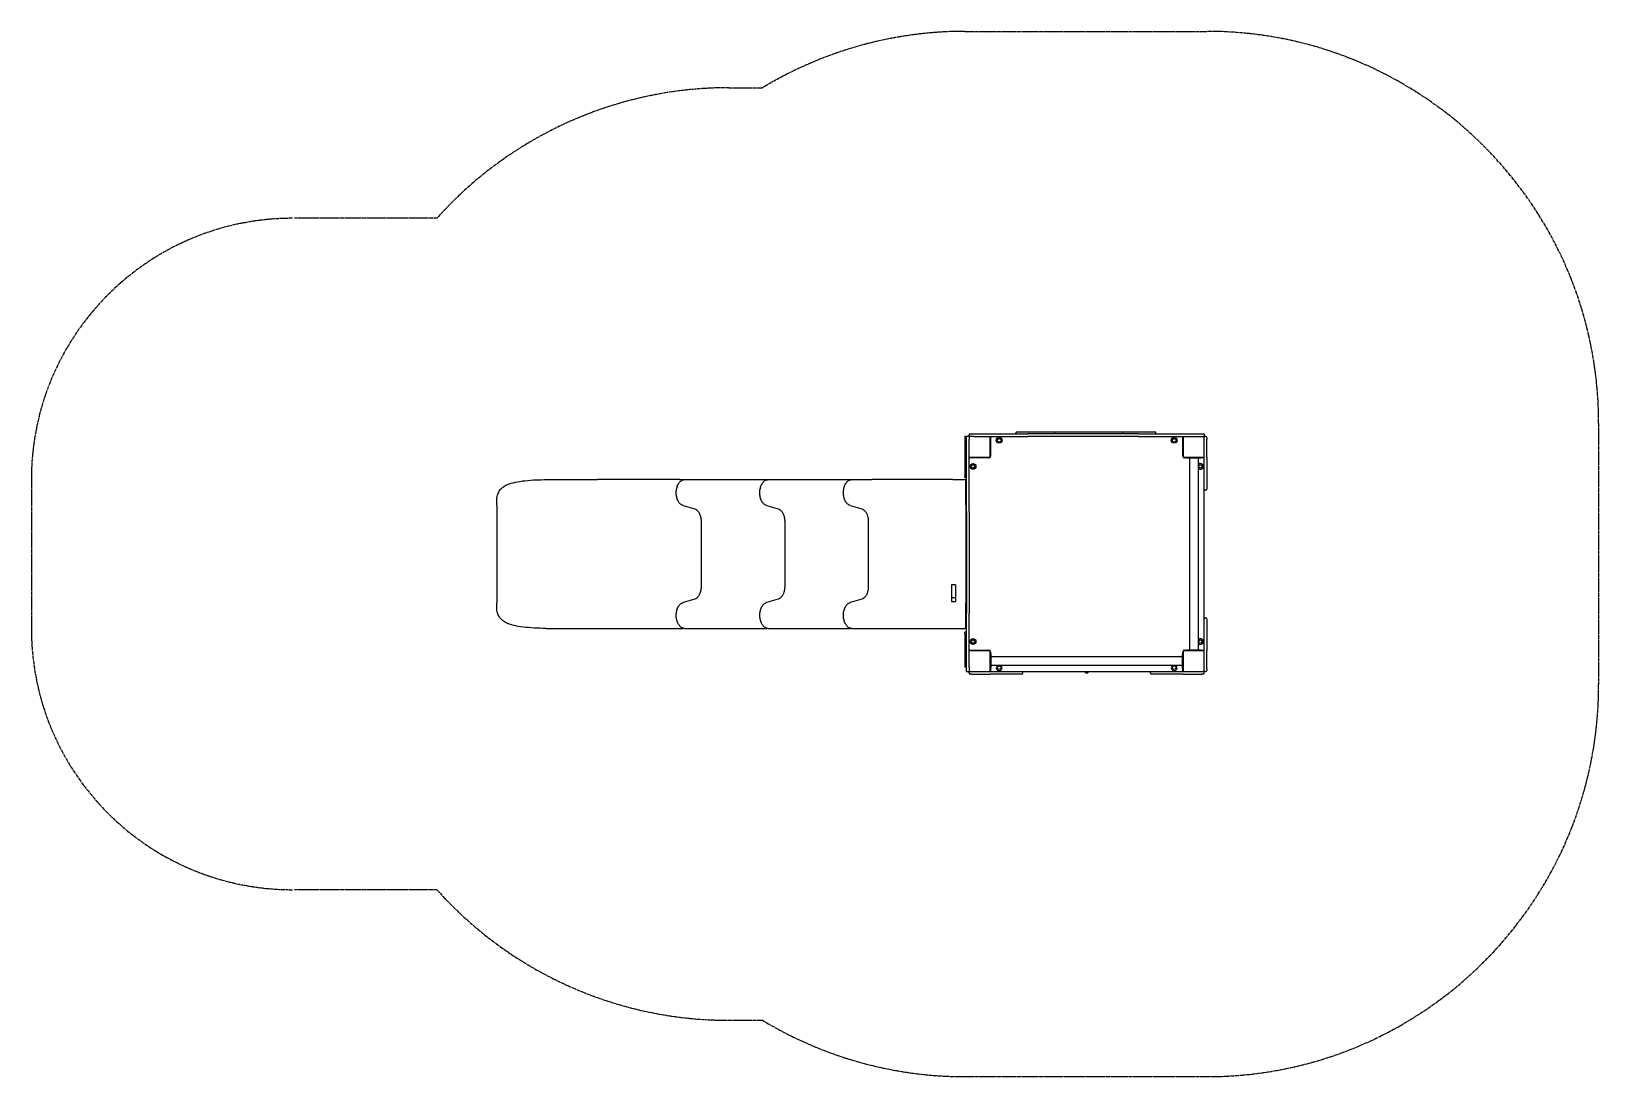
# Model space of a CAD drawing. Header units: millimetres. Extents: x 1817 to 7817, y 0 to 4000.
import ezdxf

# ---------------------------------------------------------------- set-up
doc = ezdxf.new("R2010")
doc.units = ezdxf.units.MM
doc.linetypes.add('AM_ISO08W050', pattern=[18, 12, -1.5, 3, -1.5])
doc.layers.add('AM_4', color=3, linetype='Continuous', lineweight=25)
doc.layers.add('AM_7', color=4, linetype='AM_ISO08W050', lineweight=25)

msp = doc.modelspace()

# ---------------------------------------------------------------- linework, layer by layer
at = {"layer": 'AM_4'}
for p, q in [((5407.5, 2460), (5425.4, 2460)), ((5407.5, 2460), (5407.5, 2450)), ((5425.4, 2460), (5631.7, 2460)), ((5732.7, 2466), (5588.1, 2466)), ((5588.1, 2460), (5588.1, 2466)), ((6056.2, 2460), (5631.7, 2460)), ((5997.1, 2466), (5732.7, 2466)), ((5732.7, 2465.9), (5732.7, 2466)), ((5732.7, 2465.9), (5736.9, 2465.9)), ((5740.3, 2465.9), (5736.9, 2465.9)), ((5993.5, 2465.9), (5990, 2465.9)), ((5993.5, 2465.9), (5997.1, 2465.9)), ((6121.8, 2466), (5997.1, 2466)), ((5997.1, 2466), (5997.1, 2465.9)), ((6056.2, 2460), (6266.1, 2460)), ((6121.8, 2460), (6121.8, 2466)), ((6266.1, 2460), (6307.5, 2460)), ((6307.5, 2460), (6307.5, 2450)), ((5391.5, 2450), (5391.5, 2450)), ((5397.5, 2450), (5391.5, 2450)), ((5391.5, 2450), (5391.5, 2297.4)), ((5407.5, 2450), (5397.5, 2450)), ((5397.5, 2438.1), (5397.5, 2450)), ((5397.5, 2428.1), (5397.5, 2438.1)), ((5397.5, 2162.7), (5397.5, 2428.1)), ((5405, 2452.5), (5405, 2450)), ((5407.5, 2452.5), (5405, 2452.5)), ((5406.5, 2450), (5406.5, 2451)), ((5406.5, 2451), (5407.5, 2451)), ((5407.5, 2450), (5407.5, 2449.7)), ((5425.4, 2450), (5407.5, 2450)), ((5407.5, 2449.7), (5407.5, 2438.1)), ((5407.5, 2428.1), (5407.5, 2438.1)), ((5407.5, 2162.7), (5407.5, 2428.1)), ((5425.4, 2450), (5631.7, 2450)), ((5487.5, 2370), (5487.5, 2450)), ((5489.5, 2420), (5487.5, 2420)), ((5488.5, 2420), (5488.5, 2370.7)), ((5489.5, 2446), (5489.5, 2374)), ((6056.2, 2450), (5631.7, 2450)), ((6056.2, 2450), (6266.1, 2450)), ((6225.5, 2374), (6225.5, 2446)), ((6227.5, 2420), (6225.5, 2420)), ((6225.5, 2410), (6227.5, 2410)), ((6227.5, 2450), (6227.5, 2370)), ((6266.1, 2450), (6307.5, 2450)), ((6307.5, 2370), (6307.5, 2450)), ((6313.5, 2450), (6311.5, 2450)), ((6317.5, 2446), (6317.5, 2440)), ((6317.5, 2370), (6317.5, 2440)), ((5407.5, 2370), (5487.5, 2370)), ((5483.5, 2368), (5411.5, 2368)), ((5437.5, 2370), (5437.5, 2368)), ((5486.8, 2369), (5437.5, 2369)), ((6227.5, 2370), (6307.5, 2370)), ((6240, 2368), (6231.5, 2368)), ((6240, 2370), (6240, 2367)), ((6295, 2367), (6240, 2367)), ((6250.6, 2367), (6250.6, 1633)), ((6284.3, 2367), (6284.3, 1633)), ((6295, 2370), (6295, 2367)), ((6303.5, 2368), (6295, 2368)), ((6307.5, 2358.4), (6307.5, 2370)), ((6307.5, 2248.4), (6307.5, 2358.4)), ((6317.5, 2370), (6317.5, 2358.4)), ((6317.5, 2358.4), (6317.5, 2248.4)), ((3788.7, 2284.6), (3984.6, 2284.6)), ((4299.1, 2284.6), (3984.6, 2284.6)), ((4299.1, 2284.6), (4313.4, 2284.6)), ((4318.1, 2284.6), (4633.4, 2284.6)), ((4638.1, 2284.6), (4953.4, 2284.6)), ((4958.1, 2284.6), (5034.5, 2284.6)), ((5345.5, 2284.6), (5034.5, 2284.6)), ((5345.5, 2284.6), (5392.5, 2284.6)), ((5391.5, 2293.3), (5391.5, 2297.4)), ((5391.5, 2293.3), (5391.5, 2293.2)), ((5397.5, 2293.2), (5391.5, 2293.2)), ((5395.5, 2188.3), (5395.5, 2281.6)), ((6307.5, 1751.6), (6307.5, 2248.4)), ((6313.5, 2244.4), (6311.5, 2244.4)), ((3599.6, 2186.5), (3599.6, 2210.4)), ((3599.6, 2186.5), (3599.6, 1813.5)), ((4312.3, 2185.4), (4356.8, 2172.7)), ((4632.3, 2185.4), (4676.8, 2172.7)), ((4952.3, 2185.4), (4996.8, 2172.7)), ((5395.5, 2188.3), (5395.5, 2175.5)), ((5395.5, 2175.5), (5395.5, 2123.3)), ((5397.5, 2162.7), (5397.5, 1774.2)), ((5407.5, 2162.7), (5407.5, 1774.2)), ((4381.6, 2123.3), (4381.6, 1876.7)), ((4701.6, 2123.3), (4701.6, 1876.7)), ((5021.6, 2123.3), (5021.6, 1876.7)), ((5395.5, 2123.3), (5395.5, 1876.7)), ((5355.5, 1881.9), (5340.5, 1881.9)), ((5340.5, 1881.9), (5340.5, 1831.9)), ((5355.5, 1881.9), (5355.5, 1831.9)), ((5395.5, 1876.7), (5395.5, 1824.5)), ((3599.6, 1789.6), (3599.6, 1813.5)), ((4356.8, 1827.3), (4312.3, 1814.6)), ((4676.8, 1827.3), (4632.3, 1814.6)), ((4996.8, 1827.3), (4952.3, 1814.6)), ((5355.5, 1831.9), (5340.5, 1831.9)), ((5340.5, 1831.9), (5340.5, 1816.9)), ((5355.5, 1816.9), (5340.5, 1816.9)), ((5355.5, 1831.9), (5355.5, 1816.9)), ((5395.5, 1824.5), (5395.5, 1811.7)), ((5395.5, 1718.4), (5395.5, 1811.7)), ((5397.5, 1567.9), (5397.5, 1774.2)), ((5407.5, 1567.9), (5407.5, 1774.2)), ((6307.5, 1641.6), (6307.5, 1751.6)), ((6311.5, 1755.6), (6313.5, 1755.6)), ((6317.5, 1751.6), (6317.5, 1641.6)), ((3788.7, 1715.4), (3984.6, 1715.4)), ((3984.6, 1715.4), (4299.1, 1715.4)), ((4299.1, 1715.4), (4313.4, 1715.4)), ((4318.1, 1715.4), (4633.4, 1715.4)), ((4638.1, 1715.4), (4953.4, 1715.4)), ((4958.1, 1715.4), (5034.5, 1715.4)), ((5034.5, 1715.4), (5345.5, 1715.4)), ((5345.5, 1715.4), (5392.5, 1715.4)), ((5391.5, 1700.6), (5391.5, 1699)), ((5397.5, 1700.6), (5391.5, 1700.6)), ((5391.5, 1694.4), (5391.5, 1699)), ((5391.5, 1694.4), (5391.5, 1566.4)), ((5487.5, 1630), (5407.5, 1630)), ((5411.5, 1632), (5483.5, 1632)), ((5437.5, 1632), (5437.5, 1630)), ((5447.5, 1630), (5447.5, 1632)), ((5487.5, 1550), (5487.5, 1630)), ((5489.5, 1626), (5489.5, 1617.5)), ((6225.5, 1617.5), (6225.5, 1626)), ((6307.5, 1630), (6227.5, 1630)), ((6227.5, 1630), (6227.5, 1550)), ((6231.5, 1632), (6240, 1632)), ((6240, 1633), (6295, 1633)), ((6240, 1630), (6240, 1633)), ((6295, 1630), (6295, 1633)), ((6295, 1632), (6303.5, 1632)), ((6307.5, 1630), (6307.5, 1641.6)), ((6307.5, 1550), (6307.5, 1630)), ((6317.5, 1641.6), (6317.5, 1630)), ((6317.5, 1560), (6317.5, 1630)), ((5397.5, 1566.4), (5391.5, 1566.4)), ((5397.5, 1550), (5397.5, 1567.9)), ((5407.5, 1567.9), (5407.5, 1550)), ((5487.5, 1617.5), (5490.5, 1617.5)), ((5487.5, 1562.5), (5490.5, 1562.5)), ((5489.5, 1562.5), (5489.5, 1554)), ((5490.5, 1617.5), (5490.5, 1562.5)), ((6224.5, 1606.9), (5490.5, 1606.9)), ((6224.5, 1573.1), (5490.5, 1573.1)), ((6227.5, 1617.5), (6224.5, 1617.5)), ((6224.5, 1562.5), (6224.5, 1617.5)), ((6227.5, 1562.5), (6224.5, 1562.5)), ((6225.5, 1554), (6225.5, 1562.5)), ((6317.5, 1560), (6317.5, 1554)), ((5397.5, 1550), (5407.5, 1550)), ((5407.5, 1550), (5487.5, 1550)), ((5407.5, 1544), (5407.5, 1546)), ((5417.5, 1540), (5411.5, 1540)), ((5417.5, 1540), (5487.5, 1540)), ((5487.5, 1550), (5499.1, 1550)), ((5499.1, 1540), (5487.5, 1540)), ((5499.1, 1550), (5609.1, 1550)), ((5609.1, 1540), (5499.1, 1540)), ((5609.1, 1550), (6105.8, 1550)), ((5613.1, 1544), (5613.1, 1546)), ((5853.5, 1550), (5853.5, 1549.1)), ((5853.5, 1545.8), (5853.5, 1549.1)), ((5853.5, 1545.8), (5861.5, 1545.8)), ((5861.5, 1549.1), (5861.5, 1550)), ((5861.5, 1549.1), (5861.5, 1545.8)), ((6101.8, 1544), (6101.8, 1546)), ((6105.8, 1550), (6215.8, 1550)), ((6215.8, 1540), (6105.8, 1540)), ((6215.8, 1550), (6227.5, 1550)), ((6227.5, 1540), (6215.8, 1540)), ((6227.5, 1550), (6307.5, 1550)), ((6227.5, 1540), (6297.5, 1540)), ((6303.5, 1540), (6297.5, 1540)), ((6307.5, 1544), (6307.5, 1546)), ((6311.5, 1550), (6313.5, 1550))]:
    msp.add_line(p, q, dxfattribs=at)
for centre, radius in [((5522.5, 2435), 11), ((5522.5, 2435), 7), ((5522.5, 2435), 6.45), ((6192.5, 2435), 11), ((6192.5, 2435), 7), ((6192.5, 2435), 6.45), ((5422.5, 2335), 11), ((5422.5, 2335), 7), ((5422.5, 2335), 6.45), ((6292.5, 2335), 7), ((6292.5, 2335), 6.45), ((5422.5, 1665), 11), ((5422.5, 1665), 7), ((5422.5, 1665), 6.45), ((6292.5, 1665), 7), ((6292.5, 1665), 6.45), ((5522.5, 1565), 7), ((5522.5, 1565), 6.45), ((6192.5, 1565), 7), ((6192.5, 1565), 6.45)]:
    msp.add_circle(centre, radius, dxfattribs=at)
for centre, radius, start, end in [((5493.5, 2446), 4, 90, 180), ((6221.5, 2446), 4, 0, 90), ((6311.5, 2446), 4, 90, 180), ((6313.5, 2446), 4, 0, 90), ((5411.5, 2364), 4, 90, 180), ((5483.5, 2374), 6, 270, 0), ((6231.5, 2374), 6, 180, 270), ((6292.5, 2335), 11, 222.19109, 137.80891), ((6303.5, 2364), 4, 0, 90), ((5392.5, 2281.6), 3, 0, 90), ((6311.5, 2248.4), 4, 180, 270), ((6313.5, 2248.4), 4, 270, 0), ((6311.5, 1751.6), 4, 90, 180), ((6313.5, 1751.6), 4, 0, 90), ((5392.5, 1718.4), 3, 270, 0), ((5411.5, 1636), 4, 180, 270), ((5483.5, 1626), 6, 0, 90), ((6231.5, 1626), 6, 90, 180), ((6292.5, 1665), 11, 222.19109, 137.80891), ((6303.5, 1636), 4, 270, 0), ((5522.5, 1565), 11, 132.19109, 47.80891), ((6192.5, 1565), 11, 132.19109, 47.80891), ((5411.5, 1546), 4, 90, 180), ((5411.5, 1544), 4, 180, 270), ((5493.5, 1554), 4, 180, 270), ((5609.1, 1546), 4, 0, 90), ((5609.1, 1544), 4, 270, 0), ((6105.8, 1546), 4, 90, 180), ((6105.8, 1544), 4, 180, 270), ((6221.5, 1554), 4, 270, 0), ((6303.5, 1546), 4, 0, 90), ((6303.5, 1544), 4, 270, 0), ((6311.5, 1554), 4, 180, 270), ((6313.5, 1554), 4, 270, 0)]:
    msp.add_arc(centre, radius, start, end, dxfattribs=at)
for points, knots in [([(3599.6, 2210.4), (3599.6, 2216.9), (3600.9, 2223.3), (3605, 2234.9), (3608, 2239.9), (3614.9, 2249.1), (3618.8, 2252.7), (3628.2, 2259.9), (3633.3, 2262.6), (3648.8, 2269.7), (3658.8, 2272.4), (3681.4, 2277.2), (3693.8, 2279.1), (3720.7, 2282), (3735.3, 2283.1), (3762.9, 2284.3), (3775.7, 2284.6), (3788.7, 2284.6)], [3.141593, 3.141593, 3.141593, 3.141593, 3.20289, 3.20289, 3.270091, 3.270091, 3.356678, 3.356678, 3.493198, 3.493198, 3.790168, 3.790168, 4.087137, 4.087137, 4.384107, 4.384107, 4.626442, 4.626442, 4.626442, 4.626442]), ([(4312.3, 2185.4), (4309, 2186.4), (4305.9, 2188.1), (4300, 2193), (4297.3, 2196.2), (4292.6, 2203.9), (4290.7, 2208.4), (4287.8, 2218.1), (4286.8, 2223.3), (4286, 2234), (4286.2, 2239.4), (4287.5, 2249.8), (4288.7, 2254.9), (4292.1, 2264.2), (4294.3, 2268.4), (4299.5, 2275.6), (4302.5, 2278.6), (4308.9, 2282.8), (4312.4, 2284.1), (4316.6, 2284.5), (4317.4, 2284.6), (4318.1, 2284.6)], [0.174533, 0.174533, 0.174533, 0.174533, 0.472706, 0.472706, 0.791941, 0.791941, 1.120504, 1.120504, 1.449126, 1.449126, 1.776847, 1.776847, 2.104722, 2.104722, 2.433601, 2.433601, 2.761145, 2.761145, 3.074428, 3.074428, 3.141593, 3.141593, 3.141593, 3.141593]), ([(4632.3, 2185.4), (4629, 2186.4), (4625.9, 2188.1), (4620, 2193), (4617.3, 2196.2), (4612.6, 2203.9), (4610.6, 2208.4), (4607.7, 2218.1), (4606.8, 2223.3), (4606, 2234), (4606.1, 2239.4), (4607.5, 2249.8), (4608.7, 2254.9), (4612.1, 2264.2), (4614.3, 2268.4), (4619.5, 2275.6), (4622.4, 2278.6), (4628.9, 2282.8), (4632.3, 2284.1), (4636.6, 2284.5), (4637.4, 2284.6), (4638.1, 2284.6)], [0.174533, 0.174533, 0.174533, 0.174533, 0.472706, 0.472706, 0.791941, 0.791941, 1.120504, 1.120504, 1.449126, 1.449126, 1.776847, 1.776847, 2.104722, 2.104722, 2.433601, 2.433601, 2.761145, 2.761145, 3.074428, 3.074428, 3.141593, 3.141593, 3.141593, 3.141593]), ([(4952.3, 2185.4), (4949, 2186.4), (4945.9, 2188.1), (4940, 2193), (4937.3, 2196.2), (4932.6, 2203.9), (4930.6, 2208.4), (4927.7, 2218.1), (4926.8, 2223.3), (4926, 2234), (4926.1, 2239.4), (4927.5, 2249.8), (4928.7, 2254.9), (4932.1, 2264.2), (4934.3, 2268.4), (4939.4, 2275.6), (4942.4, 2278.6), (4948.9, 2282.8), (4952.3, 2284.1), (4956.6, 2284.5), (4957.3, 2284.6), (4958.1, 2284.6)], [0.174533, 0.174533, 0.174533, 0.174533, 0.472706, 0.472706, 0.791941, 0.791941, 1.120504, 1.120504, 1.449126, 1.449126, 1.776847, 1.776847, 2.104722, 2.104722, 2.433601, 2.433601, 2.761145, 2.761145, 3.074428, 3.074428, 3.141593, 3.141593, 3.141593, 3.141593]), ([(3599.7, 2187.4), (3599.7, 2187.5), (3599.7, 2187.6), (3599.7, 2187.6), (3599.7, 2187.7), (3599.7, 2187.7), (3599.7, 2187.7), (3599.7, 2187.7)], [0.00000717, 0.00000717, 0.00000717, 0.00000717, 0.03524072, 0.03524072, 0.06797578, 0.06797578, 0.06804759, 0.06804759, 0.06804759, 0.06804759]), ([(4356.8, 2172.7), (4359.4, 2171.9), (4362, 2170.6), (4366.9, 2166.7), (4369.2, 2164.1), (4373.5, 2158), (4375.3, 2154.3), (4378.4, 2146.4), (4379.6, 2142), (4381.2, 2132.9), (4381.6, 2128.1), (4381.6, 2123.3)], [3.316126, 3.316126, 3.316126, 3.316126, 3.595378, 3.595378, 3.874631, 3.874631, 4.153884, 4.153884, 4.433136, 4.433136, 4.712389, 4.712389, 4.712389, 4.712389]), ([(4676.8, 2172.7), (4679.4, 2171.9), (4682, 2170.6), (4686.9, 2166.7), (4689.2, 2164.1), (4693.4, 2158), (4695.3, 2154.3), (4698.4, 2146.4), (4699.6, 2142), (4701.2, 2132.9), (4701.6, 2128.1), (4701.6, 2123.3)], [3.316126, 3.316126, 3.316126, 3.316126, 3.595378, 3.595378, 3.874631, 3.874631, 4.153884, 4.153884, 4.433136, 4.433136, 4.712389, 4.712389, 4.712389, 4.712389]), ([(4996.8, 2172.7), (4999.4, 2171.9), (5001.9, 2170.6), (5006.9, 2166.7), (5009.2, 2164.1), (5013.4, 2158), (5015.3, 2154.3), (5018.4, 2146.4), (5019.6, 2142), (5021.2, 2132.9), (5021.6, 2128.1), (5021.6, 2123.3)], [3.316126, 3.316126, 3.316126, 3.316126, 3.595378, 3.595378, 3.874631, 3.874631, 4.153884, 4.153884, 4.433136, 4.433136, 4.712389, 4.712389, 4.712389, 4.712389]), ([(4381.6, 1876.7), (4381.6, 1871.9), (4381.2, 1867.1), (4379.6, 1858), (4378.4, 1853.6), (4375.3, 1845.7), (4373.5, 1842), (4369.2, 1835.9), (4366.9, 1833.3), (4362, 1829.4), (4359.4, 1828.1), (4356.8, 1827.3)], [4.712389, 4.712389, 4.712389, 4.712389, 4.991642, 4.991642, 5.270894, 5.270894, 5.550147, 5.550147, 5.8294, 5.8294, 6.108652, 6.108652, 6.108652, 6.108652]), ([(4701.6, 1876.7), (4701.6, 1871.9), (4701.2, 1867.1), (4699.6, 1858), (4698.4, 1853.6), (4695.3, 1845.7), (4693.4, 1842), (4689.2, 1835.9), (4686.9, 1833.3), (4682, 1829.4), (4679.4, 1828.1), (4676.8, 1827.3)], [4.712389, 4.712389, 4.712389, 4.712389, 4.991642, 4.991642, 5.270894, 5.270894, 5.550147, 5.550147, 5.8294, 5.8294, 6.108652, 6.108652, 6.108652, 6.108652]), ([(5021.6, 1876.7), (5021.6, 1871.9), (5021.2, 1867.1), (5019.6, 1858), (5018.4, 1853.6), (5015.3, 1845.7), (5013.4, 1842), (5009.2, 1835.9), (5006.9, 1833.3), (5001.9, 1829.4), (4999.4, 1828.1), (4996.8, 1827.3)], [4.712389, 4.712389, 4.712389, 4.712389, 4.991642, 4.991642, 5.270894, 5.270894, 5.550147, 5.550147, 5.8294, 5.8294, 6.108652, 6.108652, 6.108652, 6.108652]), ([(3599.7, 1812.3), (3599.7, 1812.3), (3599.7, 1812.3), (3599.7, 1812.4), (3599.7, 1812.4), (3599.7, 1812.4), (3599.7, 1812.5), (3599.7, 1812.6)], [0.11823766, 0.11823766, 0.11823766, 0.11823766, 0.13283577, 0.13283577, 0.15344265, 0.15344265, 0.18636655, 0.18636655, 0.18636655, 0.18636655]), ([(4318.1, 1715.4), (4314.8, 1715.4), (4311.6, 1716.2), (4305.3, 1719.3), (4302.3, 1721.6), (4296.8, 1727.7), (4294.3, 1731.5), (4290.3, 1740.2), (4288.7, 1745), (4286.7, 1755.2), (4286.2, 1760.6), (4286.2, 1771.2), (4286.8, 1776.6), (4289, 1786.7), (4290.6, 1791.5), (4294.8, 1800.1), (4297.3, 1803.8), (4303.1, 1809.9), (4306.3, 1812.3), (4310.6, 1814), (4311.4, 1814.3), (4312.3, 1814.6)], [6.283185, 6.283185, 6.283185, 6.283185, 6.575404, 6.575404, 6.882056, 6.882056, 7.206932, 7.206932, 7.535974, 7.535974, 7.864153, 7.864153, 8.19179, 8.19179, 8.520033, 8.520033, 8.849063, 8.849063, 9.173126, 9.173126, 9.250245, 9.250245, 9.250245, 9.250245]), ([(4638.1, 1715.4), (4634.8, 1715.4), (4631.5, 1716.2), (4625.2, 1719.3), (4622.2, 1721.6), (4616.8, 1727.7), (4614.3, 1731.5), (4610.3, 1740.2), (4608.7, 1745), (4606.7, 1755.2), (4606.2, 1760.6), (4606.2, 1771.2), (4606.8, 1776.6), (4609, 1786.7), (4610.6, 1791.5), (4614.7, 1800.1), (4617.3, 1803.8), (4623.1, 1809.9), (4626.3, 1812.3), (4630.6, 1814), (4631.4, 1814.3), (4632.3, 1814.6)], [6.283185, 6.283185, 6.283185, 6.283185, 6.575404, 6.575404, 6.882056, 6.882056, 7.206932, 7.206932, 7.535974, 7.535974, 7.864153, 7.864153, 8.19179, 8.19179, 8.520033, 8.520033, 8.849063, 8.849063, 9.173126, 9.173126, 9.250245, 9.250245, 9.250245, 9.250245]), ([(4958.1, 1715.4), (4954.8, 1715.4), (4951.5, 1716.2), (4945.2, 1719.3), (4942.2, 1721.6), (4936.7, 1727.7), (4934.3, 1731.5), (4930.3, 1740.2), (4928.7, 1745), (4926.6, 1755.2), (4926.1, 1760.6), (4926.2, 1771.2), (4926.8, 1776.6), (4929, 1786.7), (4930.6, 1791.5), (4934.7, 1800.1), (4937.3, 1803.8), (4943, 1809.9), (4946.3, 1812.3), (4950.6, 1814), (4951.4, 1814.3), (4952.3, 1814.6)], [0, 0, 0, 0, 0.292219, 0.292219, 0.598871, 0.598871, 0.923747, 0.923747, 1.252788, 1.252788, 1.580968, 1.580968, 1.908605, 1.908605, 2.236847, 2.236847, 2.565878, 2.565878, 2.889941, 2.889941, 2.96706, 2.96706, 2.96706, 2.96706]), ([(3788.7, 1715.4), (3772.8, 1715.4), (3757.1, 1715.8), (3727.2, 1717.5), (3713, 1718.7), (3686.8, 1722), (3674.9, 1724), (3653, 1729.3), (3643.3, 1732), (3627.7, 1740.7), (3622.8, 1743.7), (3612.6, 1753.5), (3607.1, 1760.1), (3601.1, 1775.5), (3599.6, 1782.5), (3599.6, 1789.6)], [1.656744, 1.656744, 1.656744, 1.656744, 1.953713, 1.953713, 2.250683, 2.250683, 2.547653, 2.547653, 2.844623, 2.844623, 2.965612, 2.965612, 3.074626, 3.074626, 3.141593, 3.141593, 3.141593, 3.141593])]:
    msp.add_open_spline(points, degree=3, knots=knots, dxfattribs=at)
for points in [[(4313.4, 2284.6), (4314.2, 2284.6), (4315, 2284.5), (4315.8, 2284.5)], [(4633.4, 2284.6), (4634.2, 2284.6), (4635, 2284.5), (4635.8, 2284.5)], [(4953.4, 2284.6), (4954.2, 2284.6), (4955, 2284.5), (4955.7, 2284.5)], [(3599.6, 2186.5), (3599.6, 2186.8), (3599.6, 2187.1), (3599.7, 2187.4)], [(3599.7, 1812.6), (3599.6, 1812.9), (3599.6, 1813.2), (3599.6, 1813.5)], [(4315.8, 1715.5), (4315, 1715.5), (4314.2, 1715.4), (4313.4, 1715.4)], [(4635.8, 1715.5), (4635, 1715.5), (4634.2, 1715.4), (4633.4, 1715.4)], [(4955.7, 1715.5), (4955, 1715.5), (4954.2, 1715.4), (4953.4, 1715.4)]]:
    msp.add_open_spline(points, degree=3, dxfattribs=at)
at = {"layer": 'AM_7'}
for p, q in [((5391.5, 4000), (6317.5, 4000)), ((4487.6, 3784.3), (4616.4, 3784.3)), ((3369.8, 3284.6), (2825.3, 3284.6)), ((7817.5, 2500), (7817.5, 1500)), ((1817.5, 2284.6), (1817.5, 1715.4)), ((3369.8, 715.4), (2825.3, 715.4)), ((4487.6, 215.7), (4616.4, 215.7)), ((5391.5, 0), (6317.5, 0))]:
    msp.add_line(p, q, dxfattribs=at)
for centre, radius, start, end in [((5391.5, 2500), 1500, 90, 121.11047), ((6317.5, 2500), 1500, 0, 90), ((4487.6, 2284.3), 1500, 90, 138.17284), ((2817.5, 2284.6), 1000, 90, 180), ((2817.5, 1715.4), 1000, 180, 270), ((6317.5, 1500), 1500, 270, 0), ((4487.6, 1715.7), 1500, 221.82716, 270), ((5391.5, 1500), 1500, 238.88953, 270)]:
    msp.add_arc(centre, radius, start, end, dxfattribs=at)

doc.saveas('drawing.dxf')
